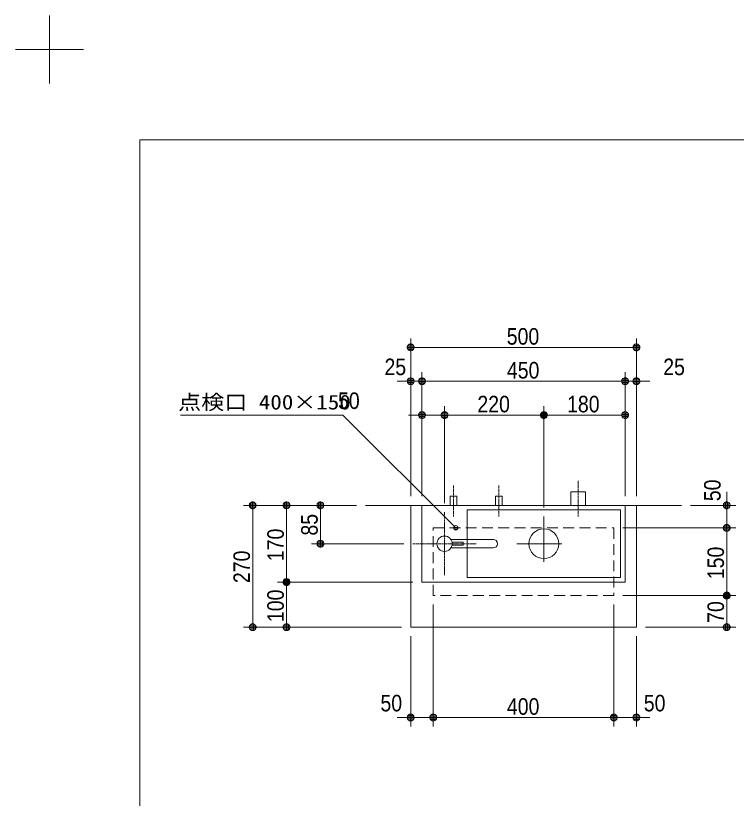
# Model space of a CAD drawing. Units: millimetres, scale not verified. Extents: x -3962 to 3962, y -3045 to 3045.
# Drawn here: x -3962 to -2366, y 1311 to 3045 of the extents above; entities that cross this region are included whole.
import ezdxf
from ezdxf.enums import TextEntityAlignment as Align

# ---------------------------------------------------------------- set-up
doc = ezdxf.new("R2010")
doc.units = ezdxf.units.MM
doc.header["$LTSCALE"] = 20
doc.linetypes.add('CHAIN1', pattern=[8, 5, -1, 1, -1])
doc.linetypes.add('DASHED1', pattern=[1.8, 1.2, -0.6])
for name, color, linetype, lineweight in [('0-0_1図面枠', 7, 'Continuous', 9), ('0-2_2寸法-1', 7, 'Continuous', 9), ('0-3_0', 7, 'Continuous', 9), ('0-4_2寸法-3', 7, 'Continuous', 9), ('0-5_2寸法-2', 7, 'Continuous', 9), ('0-6_5ボウル・キャビネット', 7, 'Continuous', 9), ('0-7_4給排水', 7, 'Continuous', 9)]:
    doc.layers.add(name, color=color, linetype=linetype, lineweight=lineweight)
doc.styles.add('ＭＳ ゴシック', font='')
doc.styles.add('ＭＳ Ｐゴシック', font='')
doc.styles.get('ＭＳ ゴシック').set_extended_font_data('MS Gothic')
doc.styles.get('ＭＳ Ｐゴシック').set_extended_font_data('MS PGothic')

# ---------------------------------------------------------------- blocks, each defined once
blk = doc.blocks.new('グループ-2')
at = {"layer": '0-0_1図面枠'}
for p, q in [((-42000, 57900), (-42000, 60900)), ((-43500, 59400), (-40500, 59400))]:
    blk.add_line(p, q, dxfattribs=at)
blk = doc.blocks.new('グループ-4')
at = {"layer": '0-0_1図面枠'}
blk.add_lwpolyline([(-38000, 55400), (38000, 55400), (38000, -55400), (-38000, -55400)], close=True, dxfattribs=at)
blk = doc.blocks.new('図面枠')
at = {"layer": '0-0_1図面枠'}
for name in ['グループ-2', 'グループ-4']:
    blk.add_blockref(name, (0, 0), dxfattribs=at)
blk = doc.blocks.new('_Dot')
at = {"layer": '0-3_0'}
for p, q in [((-10, 0), (-20, 0)), ((9.78, 2), (-9.78, 2)), ((7.99, 6), (-7.99, 6)), ((9.16, -3.98), (-9.16, -3.98)), ((6, -7.98), (-6, -7.98))]:
    blk.add_line(p, q, dxfattribs=at)
for points in [[(10, 0), (9.92, 1.25), (9.69, 2.49), (9.3, 3.68), (8.76, 4.82), (8.09, 5.88), (7.29, 6.85), (6.37, 7.71), (5.36, 8.44), (4.26, 9.05), (3.09, 9.51), (1.87, 9.82), (0.63, 9.98), (-0.63, 9.98), (-1.87, 9.82), (-3.09, 9.51), (-4.26, 9.05), (-5.36, 8.44), (-6.37, 7.71), (-7.29, 6.85), (-8.09, 5.88), (-8.76, 4.82), (-9.3, 3.68), (-9.69, 2.49), (-9.92, 1.25), (-10, 0), (0, 0)], [(-10, 0), (-9.92, -1.25), (-9.69, -2.49), (-9.3, -3.68), (-8.76, -4.82), (-8.09, -5.88), (-7.29, -6.85), (-6.37, -7.71), (-5.36, -8.44), (-4.26, -9.05), (-3.09, -9.51), (-1.87, -9.82), (-0.63, -9.98), (0.63, -9.98), (1.87, -9.82), (3.09, -9.51), (4.26, -9.05), (5.36, -8.44), (6.37, -7.71), (7.29, -6.85), (8.09, -5.88), (8.76, -4.82), (9.3, -3.68), (9.69, -2.49), (9.92, -1.25), (10, 0), (0, 0)]]:
    blk.add_lwpolyline(points, close=True, dxfattribs=at)
blk = doc.blocks.new('グループ-7')
at = {"layer": '0-7_4給排水', "linetype": 'CHAIN1'}
blk.add_line((-18580, 38700), (-18580, 40300), dxfattribs=at)
at = {"layer": '0-7_4給排水'}
blk.add_lwpolyline([(-18900, 39200), (-18900, 39800), (-18260, 39800), (-18260, 39200)], close=True, dxfattribs=at)
blk = doc.blocks.new('グループ-11')
at = {"layer": '0-7_4給排水', "linetype": 'CHAIN1'}
for p, q in [((-24100, 38700), (-24100, 40100)), ((-22100, 38700), (-22100, 40100)), ((-24500, 38900), (-24500, 36100)), ((-23100, 37500), (-25900, 37500))]:
    blk.add_line(p, q, dxfattribs=at)
at = {"layer": '0-7_4給排水'}
for p, q in [((-24217.7, 37690.6), (-22351.3, 37690.6)), ((-22351.3, 37310.6), (-24217.7, 37310.6))]:
    blk.add_line(p, q, dxfattribs=at)
for points in [[(-24250, 39200), (-24250, 39600), (-23950, 39600), (-23950, 39200)], [(-22250, 39200), (-22250, 39600), (-21950, 39600), (-21950, 39200)], [(-24167.2, 37570.6), (-23680, 37570.6), (-23680, 37430.6), (-24167.2, 37430.6)]]:
    blk.add_lwpolyline(points, dxfattribs=at)
blk.add_circle((-24500, 37500), 340, dxfattribs=at)
for start, end in [(0, 90), (270, 0)]:
    blk.add_arc((-22351.3, 37500.6), 190, start, end, dxfattribs=at)

msp = doc.modelspace()

# ---------------------------------------------------------------- linework, layer by layer
at = {"layer": '0-2_2寸法-1'}
for p, q in [((-3087.5, 2255), (-3087.5, 2330)), ((-2587.5, 2255), (-2587.5, 2330)), ((-2602.51, 2310), (-3072.49, 2310)), ((-3062.5, 2180), (-3062.5, 2255)), ((-2612.5, 2180), (-2612.5, 2255)), ((-2627.51, 2235), (-3047.49, 2235)), ((-3012.5, 1965), (-3012.5, 2180)), ((-2792.5, 1955), (-2792.5, 2180)), ((-2792.5, 1955), (-2792.5, 2180)), ((-2612.5, 1980), (-2612.5, 2180)), ((-2997.49, 2160), (-2807.51, 2160)), ((-2627.51, 2160), (-2777.49, 2160)), ((-3382.5, 1960), (-3457.5, 1960)), ((-3307.5, 1960), (-3382.5, 1960)), ((-3207.5, 1960), (-3307.5, 1960)), ((-3437.5, 1705.01), (-3437.5, 1944.99)), ((-3362.5, 1944.99), (-3362.5, 1805.01)), ((-3287.5, 1890.01), (-3287.5, 1944.99)), ((-2617.5, 1910), (-2367.5, 1910)), ((-2387.5, 1894.99), (-2387.5, 1775.01)), ((-3102.5, 1875), (-3307.5, 1875)), ((-3082.5, 1790), (-3382.5, 1790)), ((-3082.5, 1790), (-3382.5, 1790)), ((-3362.5, 1705.01), (-3362.5, 1774.99)), ((-2617.5, 1760), (-2367.5, 1760)), ((-2617.5, 1760), (-2367.5, 1760)), ((-3037.5, 1740), (-3037.5, 1470)), ((-2637.5, 1740), (-2637.5, 1470)), ((-2387.5, 1705.01), (-2387.5, 1744.99)), ((-3382.5, 1690), (-3457.5, 1690)), ((-3107.5, 1690), (-3382.5, 1690)), ((-2567.5, 1690), (-2367.5, 1690)), ((-3022.49, 1490), (-2652.51, 1490))]:
    msp.add_line(p, q, dxfattribs=at)
at = {"layer": '0-4_2寸法-3'}
for p, q in [((-2982.6, 1910.99), (-2992.4, 1910.99)), ((-2987.31, 1914.99), (-2987.69, 1914.99)), ((-2987.31, 1914.99), (-2987.69, 1914.99)), ((-2983.5, 1906.99), (-2991.5, 1906.99))]:
    msp.add_line(p, q, dxfattribs=at)
msp.add_lwpolyline([(-2987.5, 1910), (-3237.5, 2160), (-3597.5, 2160)], dxfattribs=at)
msp.add_circle((-2987.5, 1910), 5.01, dxfattribs=at)
msp.add_circle((-2987.5, 1910), 5.01, dxfattribs=at)
at = {"layer": '0-5_2寸法-2'}
for p, q in [((-3087.5, 1980), (-3087.5, 2255)), ((-3062.5, 2180), (-3062.5, 2255)), ((-2612.5, 2180), (-2612.5, 2255)), ((-2587.5, 1980), (-2587.5, 2255)), ((-3102.51, 2235), (-3117.51, 2235)), ((-3087.5, 2235), (-3062.5, 2235)), ((-3047.49, 2235), (-3032.49, 2235)), ((-2627.51, 2235), (-2642.51, 2235)), ((-2612.5, 2235), (-2587.5, 2235)), ((-2572.49, 2235), (-2557.49, 2235)), ((-3062.5, 1980), (-3062.5, 2180)), ((-3012.5, 1965), (-3012.5, 2180)), ((-3077.51, 2160), (-3092.51, 2160)), ((-3012.5, 2160), (-3062.5, 2160)), ((-2997.49, 2160), (-2982.49, 2160)), ((-2387.5, 1975.01), (-2387.5, 1990.01)), ((-2467.5, 1960), (-2367.5, 1960)), ((-2387.5, 1910), (-2387.5, 1960)), ((-2617.5, 1910), (-2367.5, 1910)), ((-2387.5, 1894.99), (-2387.5, 1879.99)), ((-3037.5, 1740), (-3037.5, 1470)), ((-2637.5, 1740), (-2637.5, 1470)), ((-3087.5, 1670), (-3087.5, 1470)), ((-2587.5, 1670), (-2587.5, 1470)), ((-3102.51, 1490), (-3117.51, 1490)), ((-3037.5, 1490), (-3087.5, 1490)), ((-3022.49, 1490), (-3007.49, 1490)), ((-2652.51, 1490), (-2667.51, 1490)), ((-2587.5, 1490), (-2637.5, 1490)), ((-2572.49, 1490), (-2557.49, 1490))]:
    msp.add_line(p, q, dxfattribs=at)
at = {"layer": '0-6_5ボウル・キャビネット'}
msp.add_line((-3187.5, 1960), (-2487.5, 1960), dxfattribs=at)
at = {"layer": '0-6_5ボウル・キャビネット', "linetype": 'CHAIN1'}
for p, q in [((-2792.5, 1935), (-2792.5, 1815)), ((-2852.5, 1875), (-2732.5, 1875))]:
    msp.add_line(p, q, dxfattribs=at)
at = {"layer": '0-6_5ボウル・キャビネット'}
for points in [[(-3087.5, 1960), (-2587.5, 1960), (-2587.5, 1690), (-3087.5, 1690)], [(-3062.5, 1960), (-2612.5, 1960), (-2612.5, 1790), (-3062.5, 1790)], [(-2962.5, 1950), (-2622.5, 1950), (-2622.5, 1800), (-2962.5, 1800)]]:
    msp.add_lwpolyline(points, close=True, dxfattribs=at)
at = {"layer": '0-6_5ボウル・キャビネット', "linetype": 'DASHED1'}
msp.add_lwpolyline([(-3037.5, 1910), (-2637.5, 1910), (-2637.5, 1760), (-3037.5, 1760)], close=True, dxfattribs=at)
at = {"layer": '0-6_5ボウル・キャビネット'}
msp.add_circle((-2792.5, 1875), 33, dxfattribs=at)

# ---------------------------------------------------------------- block references
at = {"layer": '0-0_1図面枠', "xscale": 0.05, "yscale": 0.05}
msp.add_blockref('図面枠', (-1787.5, 0), dxfattribs=at)
at = {"layer": '0-2_2寸法-1', "xscale": 0.7503418, "yscale": 0.7503418}
for p, rotation in [((-3087.5, 2310), 180), ((-3062.5, 2235), 180), ((-3012.5, 2160), 180), ((-2792.5, 2160), 180), ((-3437.5, 1960), 90), ((-3362.5, 1960), 90), ((-3287.5, 1960), 90), ((-2387.5, 1910), 90), ((-3287.5, 1875), 270), ((-3362.5, 1790), 270), ((-3362.5, 1790), 90), ((-2387.5, 1760), 270), ((-2387.5, 1760), 90), ((-3437.5, 1690), 270), ((-3362.5, 1690), 270), ((-2387.5, 1690), 270), ((-3037.5, 1490), 180)]:
    msp.add_blockref('_Dot', p, dxfattribs=dict(at, rotation=rotation))
for p in [(-2587.5, 2310), (-2612.5, 2235), (-2792.5, 2160), (-2612.5, 2160), (-2637.5, 1490)]:
    msp.add_blockref('_Dot', p, dxfattribs=at)
at = {"layer": '0-5_2寸法-2', "xscale": 0.7503418, "yscale": 0.7503418}
for p in [(-3087.5, 2235), (-2612.5, 2235), (-3062.5, 2160), (-3087.5, 1490), (-2637.5, 1490)]:
    msp.add_blockref('_Dot', p, dxfattribs=at)
for p, rotation in [((-3062.5, 2235), 180), ((-2587.5, 2235), 180), ((-3012.5, 2160), 180), ((-2387.5, 1960), 270), ((-2387.5, 1910), 90), ((-3037.5, 1490), 180), ((-2587.5, 1490), 180)]:
    msp.add_blockref('_Dot', p, dxfattribs=dict(at, rotation=rotation))
at = {"layer": '0-7_4給排水', "xscale": 0.05, "yscale": 0.05}
for name in ['グループ-7', 'グループ-11']:
    msp.add_blockref(name, (-1787.5, 0), dxfattribs=at)

# ---------------------------------------------------------------- texts
at = {"layer": '0-2_2寸法-1', "style": 'ＭＳ Ｐゴシック', "width": 0.9}
for s, p in [('500', (-2874.78, 2305.04)), ('450', (-2874.39, 2230.04)), ('220', (-2939.78, 2155.04)), ('180', (-2741.11, 2155.04)), ('400', (-2874.39, 1485.04))]:
    msp.add_text(s, height=36.66, dxfattribs=at).set_placement(p, align=Align.BOTTOM_LEFT)
for s, p in [('85', (-3282.44, 1893.01)), ('170', (-3357.54, 1836.39)), ('270', (-3432.54, 1787.72)), ('150', (-2382.54, 1796.39)), ('100', (-3357.54, 1701.39)), ('70', (-2382.54, 1699.63))]:
    msp.add_text(s, height=36.66, rotation=90, dxfattribs=at).set_placement(p, align=Align.BOTTOM_LEFT)
at = {"layer": '0-4_2寸法-3', "style": 'ＭＳ ゴシック', "width": 1.15}
msp.add_text('点検口 400×150', height=32.55, dxfattribs=at).set_placement((-3602.53, 2162.62), align=Align.BOTTOM_LEFT)
at = {"layer": '0-5_2寸法-2', "style": 'ＭＳ Ｐゴシック', "width": 0.9}
for s, p in [('25', (-3145.59, 2237.48)), ('25', (-2528.09, 2237.48)), ('50', (-3248.48, 2162.48)), ('50', (-3154.48, 1492.48)), ('50', (-2571.18, 1492.48))]:
    msp.add_text(s, height=36.66, dxfattribs=at).set_placement(p, align=Align.BOTTOM_LEFT)
msp.add_text('50', height=36.66, rotation=90, dxfattribs=at).set_placement((-2389.98, 1969.24), align=Align.BOTTOM_LEFT)

doc.saveas('drawing.dxf')
